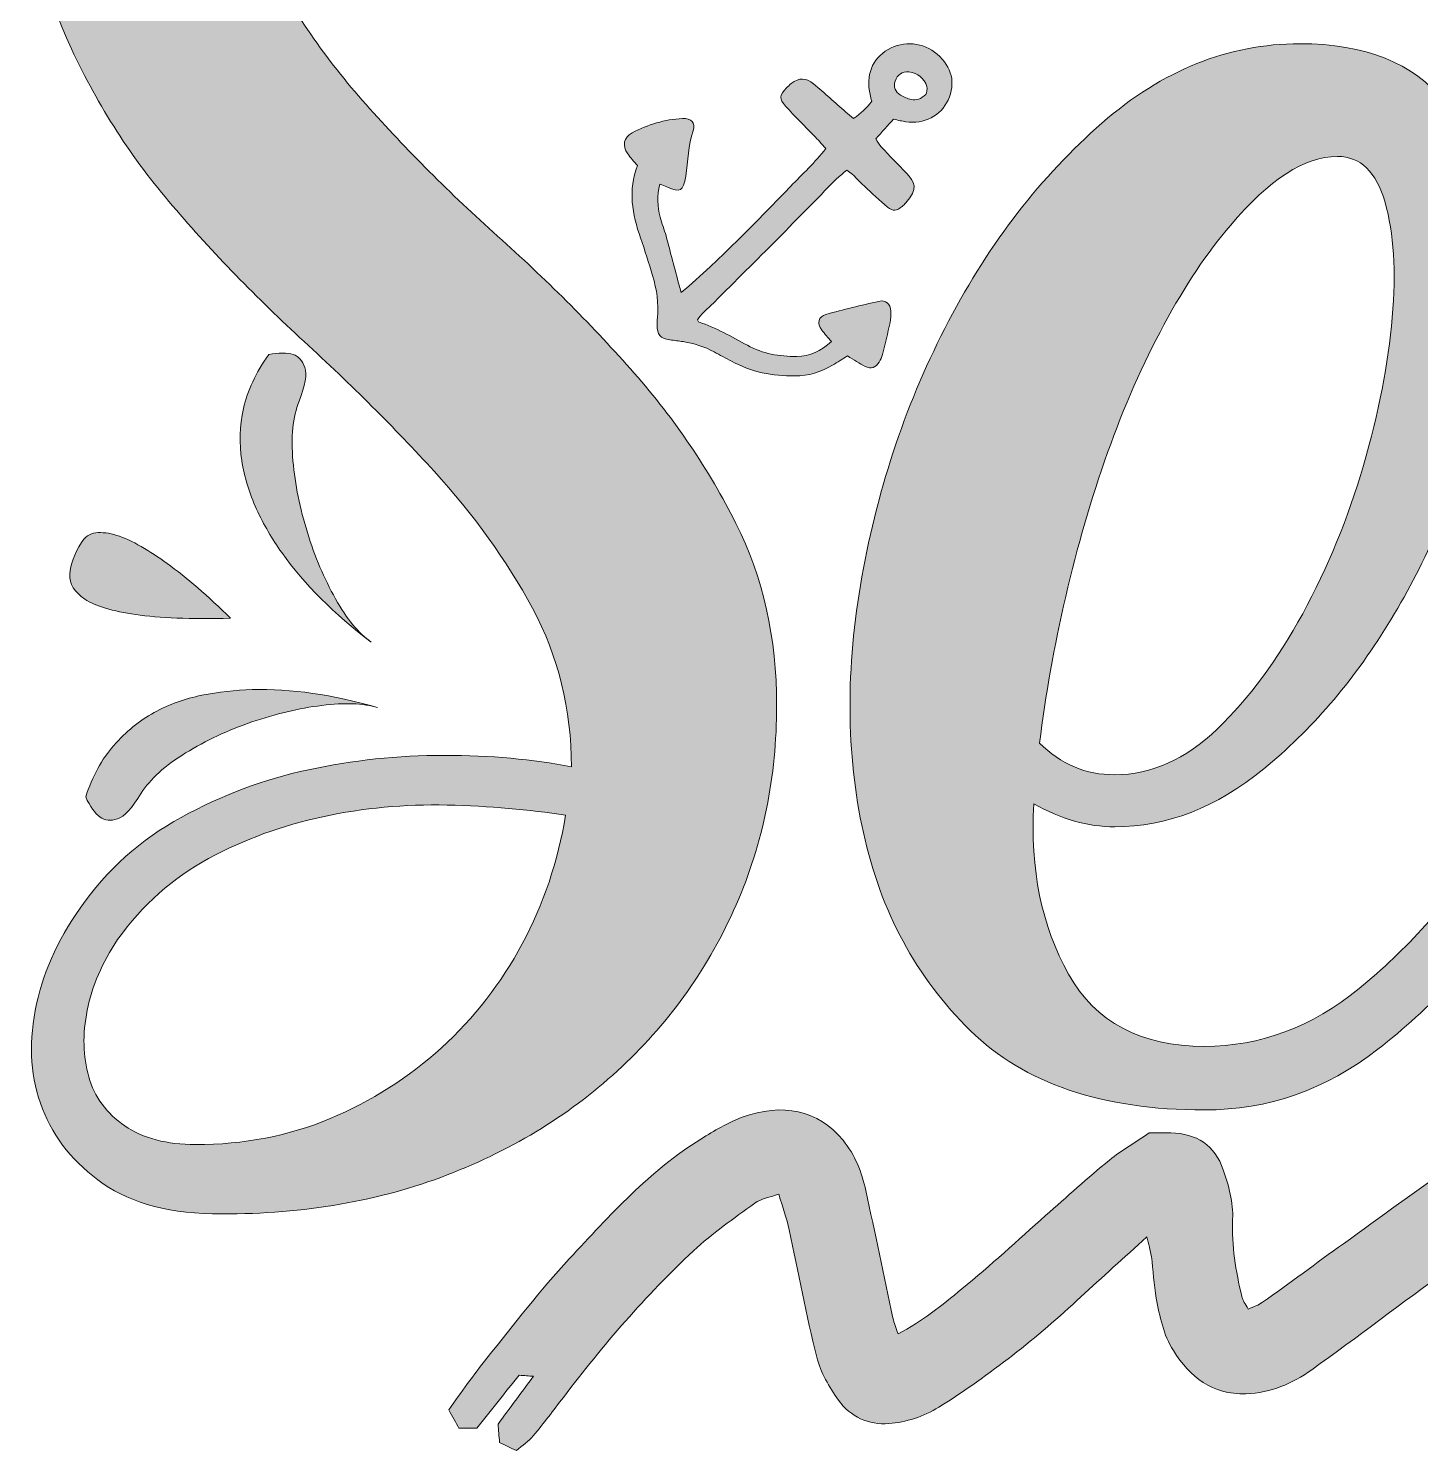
# Model space of a CAD drawing. Header units: inches. Extents: x 0.61 to 5.4, y -5.67 to -0.33.
# Drawn here: x 0.607 to 3.263, y -5.669 to -2.954 of the extents above; entities that cross this region are included whole.
import ezdxf

# ---------------------------------------------------------------- set-up
doc = ezdxf.new("R2010")
doc.units = ezdxf.units.IN
doc.header["$MEASUREMENT"] = 0
doc.layers.add('Layer 1', color=7, linetype='Continuous')

# ---------------------------------------------------------------- blocks, each defined once
blk = doc.blocks.new('block 4')
at = {"layer": 'Layer 1', "true_color": 0xffffff}
h = blk.add_hatch(color=7, dxfattribs=at)
h.dxf.hatch_style = 2
edge = h.paths.add_edge_path()
edge.add_spline(control_points=[(0.9753, -5.2178), (0.8797, -5.2178), (0.8043, -5.1985), (0.7492, -5.16), (0.694, -5.1213), (0.6554, -5.0737), (0.6333, -5.0168), (0.6113, -4.9599), (0.6066, -4.8975), (0.6195, -4.8296), (0.6324, -4.7617), (0.6609, -4.6965), (0.705, -4.6341), (0.7565, -4.5606), (0.8209, -4.5028), (0.8981, -4.4606), (0.9753, -4.4183), (1.0562, -4.3881), (1.1408, -4.3697), (1.2254, -4.3515), (1.3118, -4.3422), (1.4001, -4.3422), (1.4884, -4.3422), (1.5692, -4.3496), (1.6428, -4.3642), (1.6428, -4.2541), (1.618, -4.1531), (1.5684, -4.0613), (1.5187, -3.9696), (1.4561, -3.8824), (1.3808, -3.7998), (1.3054, -3.7172), (1.2226, -3.6346), (1.1326, -3.552), (1.0424, -3.4694), (0.9588, -3.3831), (0.8816, -3.2931), (0.8043, -3.2032), (0.7399, -3.1032), (0.6885, -2.9931), (0.6369, -2.8829), (0.6113, -2.7599), (0.6113, -2.624), (0.6113, -2.5433), (0.6278, -2.4662), (0.6609, -2.3928), (0.694, -2.3194), (0.7372, -2.2551), (0.7905, -2.2), (0.8438, -2.145), (0.9064, -2.1018), (0.9781, -2.0706), (1.0498, -2.0394), (1.1243, -2.0238), (1.2015, -2.0238), (1.3192, -2.0238), (1.4166, -2.056), (1.4939, -2.1203), (1.5711, -2.1847), (1.6097, -2.2757), (1.6097, -2.3934), (1.6097, -2.4854), (1.5827, -2.5644), (1.529, -2.6306), (1.4752, -2.6968), (1.4111, -2.7299), (1.337, -2.7299), (1.3036, -2.7299), (1.2749, -2.7169), (1.2507, -2.6908), (1.2266, -2.6648), (1.2145, -2.6351), (1.2145, -2.6016), (1.2145, -2.5645), (1.2294, -2.5338), (1.2591, -2.5097), (1.2887, -2.4855), (1.3148, -2.4733), (1.337, -2.4733), (1.363, -2.4733), (1.3787, -2.4753), (1.3843, -2.479), (1.3898, -2.4827), (1.3982, -2.4883), (1.4093, -2.4957), (1.4428, -2.4697), (1.4632, -2.4409), (1.4706, -2.4093), (1.478, -2.3777), (1.4742, -2.3479), (1.4594, -2.32), (1.4446, -2.2922), (1.4205, -2.2681), (1.3871, -2.2475), (1.3537, -2.2271), (1.3147, -2.2169), (1.2702, -2.2169), (1.1811, -2.2169), (1.1115, -2.25), (1.0614, -2.3162), (1.0114, -2.3823), (0.9864, -2.4449), (0.9864, -2.5037), (0.9864, -2.6251), (1.0122, -2.7346), (1.0639, -2.832), (1.1157, -2.9294), (1.1804, -3.0214), (1.2581, -3.1077), (1.3357, -3.1942), (1.4198, -3.2779), (1.5104, -3.3588), (1.6009, -3.4397), (1.6851, -3.5242), (1.7627, -3.6125), (1.8404, -3.7008), (1.9051, -3.7964), (1.9568, -3.8994), (2.0086, -4.0023), (2.0345, -4.1182), (2.0345, -4.2469), (2.0345, -4.383), (2.0087, -4.5099), (1.9573, -4.6275), (1.9057, -4.7453), (1.8331, -4.8482), (1.7394, -4.9364), (1.6456, -5.0247), (1.5343, -5.0937), (1.4056, -5.1433), (1.2768, -5.193), (1.1334, -5.2178), (0.9753, -5.2178)], knot_values=[0, 0, 0, 0, 1, 1, 1, 2, 2, 2, 3, 3, 3, 4, 4, 4, 5, 5, 5, 6, 6, 6, 7, 7, 7, 8, 8, 8, 9, 9, 9, 10, 10, 10, 11, 11, 11, 12, 12, 12, 13, 13, 13, 14, 14, 14, 15, 15, 15, 16, 16, 16, 17, 17, 17, 18, 18, 18, 19, 19, 19, 20, 20, 20, 21, 21, 21, 22, 22, 22, 23, 23, 23, 24, 24, 24, 25, 25, 25, 26, 26, 26, 27, 27, 27, 28, 28, 28, 29, 29, 29, 30, 30, 30, 31, 31, 31, 32, 32, 32, 33, 33, 33, 34, 34, 34, 35, 35, 35, 36, 36, 36, 37, 37, 37, 38, 38, 38, 39, 39, 39, 40, 40, 40, 41, 41, 41, 42, 42, 42, 43, 43, 43, 44, 44, 44, 44], degree=3, periodic=1)
edge = h.paths.add_edge_path()
edge.add_spline(control_points=[(0.9257, -5.0854), (1.0176, -5.0854), (1.1031, -5.0689), (1.1822, -5.0357), (1.2612, -5.0026), (1.332, -4.9575), (1.3946, -4.9006), (1.4571, -4.8435), (1.5085, -4.7774), (1.5491, -4.702), (1.5895, -4.6267), (1.617, -4.5448), (1.6318, -4.4565), (1.5619, -4.4455), (1.4865, -4.4391), (1.4056, -4.4372), (1.3247, -4.4354), (1.2456, -4.4427), (1.1684, -4.4593), (1.0912, -4.4758), (1.0185, -4.5026), (0.9505, -4.5392), (0.8824, -4.5761), (0.8245, -4.6275), (0.7767, -4.6937), (0.7473, -4.7378), (0.728, -4.7829), (0.7188, -4.8289), (0.7096, -4.8748), (0.7106, -4.9171), (0.7216, -4.9557), (0.7326, -4.9944), (0.7555, -5.0256), (0.7905, -5.0495), (0.8254, -5.0734), (0.8705, -5.0854), (0.9257, -5.0854)], knot_values=[0, 0, 0, 0, 1, 1, 1, 2, 2, 2, 3, 3, 3, 4, 4, 4, 5, 5, 5, 6, 6, 6, 7, 7, 7, 8, 8, 8, 9, 9, 9, 10, 10, 10, 11, 11, 11, 12, 12, 12, 12], degree=3, periodic=1)
h = blk.add_hatch(color=7, dxfattribs=at)
h.dxf.hatch_style = 2
edge = h.paths.add_edge_path()
edge.add_spline(control_points=[(2.5254, -4.4345), (2.518, -4.5595), (2.5401, -4.668), (2.5916, -4.7599), (2.6431, -4.8518), (2.7295, -4.8978), (2.8509, -4.8978), (2.9575, -4.8978), (3.0559, -4.861), (3.146, -4.7875), (3.2361, -4.714), (3.3151, -4.6257), (3.3832, -4.5227), (3.4512, -4.4198), (3.5092, -4.3131), (3.557, -4.2027), (3.6047, -4.0924), (3.6378, -3.9987), (3.6563, -3.9214), (3.6673, -3.8737), (3.6894, -3.8525), (3.7225, -3.858), (3.7556, -3.8635), (3.7647, -3.8902), (3.7501, -3.938), (3.7501, -3.938), (3.7501, -3.9435), (3.7501, -3.9435), (3.728, -4.0392), (3.6912, -4.1485), (3.6397, -4.2717), (3.5882, -4.395), (3.5239, -4.5117), (3.4467, -4.622), (3.3694, -4.7323), (3.2812, -4.8261), (3.1819, -4.9033), (3.0826, -4.9806), (2.9723, -5.0192), (2.8509, -5.0192), (2.6559, -5.0192), (2.507, -4.9686), (2.4041, -4.8675), (2.3011, -4.7664), (2.233, -4.6404), (2.2, -4.4896), (2.1669, -4.3389), (2.166, -4.1761), (2.1972, -4.0014), (2.2284, -3.8268), (2.2836, -3.664), (2.3627, -3.5132), (2.4417, -3.3625), (2.5392, -3.2365), (2.6551, -3.1353), (2.7709, -3.0342), (2.8968, -2.9836), (3.0329, -2.9836), (3.1579, -2.9836), (3.2499, -3.0204), (3.3088, -3.094), (3.3675, -3.1676), (3.4006, -3.2595), (3.4081, -3.3698), (3.4154, -3.4801), (3.3998, -3.6006), (3.3612, -3.7311), (3.3225, -3.8617), (3.2692, -3.9821), (3.2012, -4.0924), (3.1331, -4.2027), (3.054, -4.2947), (2.964, -4.3682), (2.8738, -4.4418), (2.7792, -4.4786), (2.6799, -4.4786), (2.6283, -4.4786), (2.5769, -4.4639), (2.5254, -4.4345)], knot_values=[0, 0, 0, 0, 1, 1, 1, 2, 2, 2, 3, 3, 3, 4, 4, 4, 5, 5, 5, 6, 6, 6, 7, 7, 7, 8, 8, 8, 9, 9, 9, 10, 10, 10, 11, 11, 11, 12, 12, 12, 13, 13, 13, 14, 14, 14, 15, 15, 15, 16, 16, 16, 17, 17, 17, 18, 18, 18, 19, 19, 19, 20, 20, 20, 21, 21, 21, 22, 22, 22, 23, 23, 23, 24, 24, 24, 25, 25, 25, 26, 26, 26, 26], degree=3, periodic=1)
edge = h.paths.add_edge_path()
edge.add_spline(control_points=[(2.9005, -3.3306), (2.8564, -3.3819), (2.8141, -3.445), (2.7737, -3.52), (2.7331, -3.595), (2.6973, -3.6765), (2.6661, -3.7643), (2.6348, -3.8522), (2.6082, -3.9437), (2.5861, -4.0389), (2.564, -4.1341), (2.5475, -4.2274), (2.5364, -4.3189), (2.5769, -4.3592), (2.6247, -4.3793), (2.6799, -4.3793), (2.7497, -4.3793), (2.815, -4.3501), (2.8757, -4.2915), (2.9364, -4.2329), (2.9906, -4.1598), (3.0384, -4.0718), (3.0862, -3.984), (3.1248, -3.8897), (3.1543, -3.789), (3.1837, -3.6883), (3.202, -3.5941), (3.2095, -3.5062), (3.2168, -3.4184), (3.2122, -3.3452), (3.1957, -3.2866), (3.1791, -3.2281), (3.1488, -3.1988), (3.1047, -3.1988), (3.0421, -3.1988), (2.9741, -3.2427), (2.9005, -3.3306)], knot_values=[0, 0, 0, 0, 1, 1, 1, 2, 2, 2, 3, 3, 3, 4, 4, 4, 5, 5, 5, 6, 6, 6, 7, 7, 7, 8, 8, 8, 9, 9, 9, 10, 10, 10, 11, 11, 11, 12, 12, 12, 12], degree=3, periodic=1)
at = {"layer": 'Layer 1', "lineweight": 0}
for points, knots in [([(0.9753, -5.2178), (0.8797, -5.2178), (0.8043, -5.1985), (0.7492, -5.16), (0.694, -5.1213), (0.6554, -5.0737), (0.6333, -5.0168), (0.6113, -4.9599), (0.6066, -4.8975), (0.6195, -4.8296), (0.6324, -4.7617), (0.6609, -4.6965), (0.705, -4.6341), (0.7565, -4.5606), (0.8209, -4.5028), (0.8981, -4.4606), (0.9753, -4.4183), (1.0562, -4.3881), (1.1408, -4.3697), (1.2254, -4.3515), (1.3118, -4.3422), (1.4001, -4.3422), (1.4884, -4.3422), (1.5692, -4.3496), (1.6428, -4.3642), (1.6428, -4.2541), (1.618, -4.1531), (1.5684, -4.0613), (1.5187, -3.9696), (1.4561, -3.8824), (1.3808, -3.7998), (1.3054, -3.7172), (1.2226, -3.6346), (1.1326, -3.552), (1.0424, -3.4694), (0.9588, -3.3831), (0.8816, -3.2931), (0.8043, -3.2032), (0.7399, -3.1032), (0.6885, -2.9931), (0.6369, -2.8829), (0.6113, -2.7599), (0.6113, -2.624), (0.6113, -2.5433), (0.6278, -2.4662), (0.6609, -2.3928), (0.694, -2.3194), (0.7372, -2.2551), (0.7905, -2.2), (0.8438, -2.145), (0.9064, -2.1018), (0.9781, -2.0706), (1.0498, -2.0394), (1.1243, -2.0238), (1.2015, -2.0238), (1.3192, -2.0238), (1.4166, -2.056), (1.4939, -2.1203), (1.5711, -2.1847), (1.6097, -2.2757), (1.6097, -2.3934), (1.6097, -2.4854), (1.5827, -2.5644), (1.529, -2.6306), (1.4752, -2.6968), (1.4111, -2.7299), (1.337, -2.7299), (1.3036, -2.7299), (1.2749, -2.7169), (1.2507, -2.6908), (1.2266, -2.6648), (1.2145, -2.6351), (1.2145, -2.6016), (1.2145, -2.5645), (1.2294, -2.5338), (1.2591, -2.5097), (1.2887, -2.4855), (1.3148, -2.4733), (1.337, -2.4733), (1.363, -2.4733), (1.3787, -2.4753), (1.3843, -2.479), (1.3898, -2.4827), (1.3982, -2.4883), (1.4093, -2.4957), (1.4428, -2.4697), (1.4632, -2.4409), (1.4706, -2.4093), (1.478, -2.3777), (1.4742, -2.3479), (1.4594, -2.32), (1.4446, -2.2922), (1.4205, -2.2681), (1.3871, -2.2475), (1.3537, -2.2271), (1.3147, -2.2169), (1.2702, -2.2169), (1.1811, -2.2169), (1.1115, -2.25), (1.0614, -2.3162), (1.0114, -2.3823), (0.9864, -2.4449), (0.9864, -2.5037), (0.9864, -2.6251), (1.0122, -2.7346), (1.0639, -2.832), (1.1157, -2.9294), (1.1804, -3.0214), (1.2581, -3.1077), (1.3357, -3.1942), (1.4198, -3.2779), (1.5104, -3.3588), (1.6009, -3.4397), (1.6851, -3.5242), (1.7627, -3.6125), (1.8404, -3.7008), (1.9051, -3.7964), (1.9568, -3.8994), (2.0086, -4.0023), (2.0345, -4.1182), (2.0345, -4.2469), (2.0345, -4.383), (2.0087, -4.5099), (1.9573, -4.6275), (1.9057, -4.7453), (1.8331, -4.8482), (1.7394, -4.9364), (1.6456, -5.0247), (1.5343, -5.0937), (1.4056, -5.1433), (1.2768, -5.193), (1.1334, -5.2178), (0.9753, -5.2178)], [0, 0, 0, 0, 1, 1, 1, 2, 2, 2, 3, 3, 3, 4, 4, 4, 5, 5, 5, 6, 6, 6, 7, 7, 7, 8, 8, 8, 9, 9, 9, 10, 10, 10, 11, 11, 11, 12, 12, 12, 13, 13, 13, 14, 14, 14, 15, 15, 15, 16, 16, 16, 17, 17, 17, 18, 18, 18, 19, 19, 19, 20, 20, 20, 21, 21, 21, 22, 22, 22, 23, 23, 23, 24, 24, 24, 25, 25, 25, 26, 26, 26, 27, 27, 27, 28, 28, 28, 29, 29, 29, 30, 30, 30, 31, 31, 31, 32, 32, 32, 33, 33, 33, 34, 34, 34, 35, 35, 35, 36, 36, 36, 37, 37, 37, 38, 38, 38, 39, 39, 39, 40, 40, 40, 41, 41, 41, 42, 42, 42, 43, 43, 43, 44, 44, 44, 44]), ([(2.5254, -4.4345), (2.518, -4.5595), (2.5401, -4.668), (2.5916, -4.7599), (2.6431, -4.8518), (2.7295, -4.8978), (2.8509, -4.8978), (2.9575, -4.8978), (3.0559, -4.861), (3.146, -4.7875), (3.2361, -4.714), (3.3151, -4.6257), (3.3832, -4.5227), (3.4512, -4.4198), (3.5092, -4.3131), (3.557, -4.2027), (3.6047, -4.0924), (3.6378, -3.9987), (3.6563, -3.9214), (3.6673, -3.8737), (3.6894, -3.8525), (3.7225, -3.858), (3.7556, -3.8635), (3.7647, -3.8902), (3.7501, -3.938), (3.7501, -3.938), (3.7501, -3.9435), (3.7501, -3.9435), (3.728, -4.0392), (3.6912, -4.1485), (3.6397, -4.2717), (3.5882, -4.395), (3.5239, -4.5117), (3.4467, -4.622), (3.3694, -4.7323), (3.2812, -4.8261), (3.1819, -4.9033), (3.0826, -4.9806), (2.9723, -5.0192), (2.8509, -5.0192), (2.6559, -5.0192), (2.507, -4.9686), (2.4041, -4.8675), (2.3011, -4.7664), (2.233, -4.6404), (2.2, -4.4896), (2.1669, -4.3389), (2.166, -4.1761), (2.1972, -4.0014), (2.2284, -3.8268), (2.2836, -3.664), (2.3627, -3.5132), (2.4417, -3.3625), (2.5392, -3.2365), (2.6551, -3.1353), (2.7709, -3.0342), (2.8968, -2.9836), (3.0329, -2.9836), (3.1579, -2.9836), (3.2499, -3.0204), (3.3088, -3.094), (3.3675, -3.1676), (3.4006, -3.2595), (3.4081, -3.3698), (3.4154, -3.4801), (3.3998, -3.6006), (3.3612, -3.7311), (3.3225, -3.8617), (3.2692, -3.9821), (3.2012, -4.0924), (3.1331, -4.2027), (3.054, -4.2947), (2.964, -4.3682), (2.8738, -4.4418), (2.7792, -4.4786), (2.6799, -4.4786), (2.6283, -4.4786), (2.5769, -4.4639), (2.5254, -4.4345)], [0, 0, 0, 0, 1, 1, 1, 2, 2, 2, 3, 3, 3, 4, 4, 4, 5, 5, 5, 6, 6, 6, 7, 7, 7, 8, 8, 8, 9, 9, 9, 10, 10, 10, 11, 11, 11, 12, 12, 12, 13, 13, 13, 14, 14, 14, 15, 15, 15, 16, 16, 16, 17, 17, 17, 18, 18, 18, 19, 19, 19, 20, 20, 20, 21, 21, 21, 22, 22, 22, 23, 23, 23, 24, 24, 24, 25, 25, 25, 26, 26, 26, 26]), ([(2.9005, -3.3306), (2.8564, -3.3819), (2.8141, -3.445), (2.7737, -3.52), (2.7331, -3.595), (2.6973, -3.6765), (2.6661, -3.7643), (2.6348, -3.8522), (2.6082, -3.9437), (2.5861, -4.0389), (2.564, -4.1341), (2.5475, -4.2274), (2.5364, -4.3189), (2.5769, -4.3592), (2.6247, -4.3793), (2.6799, -4.3793), (2.7497, -4.3793), (2.815, -4.3501), (2.8757, -4.2915), (2.9364, -4.2329), (2.9906, -4.1598), (3.0384, -4.0718), (3.0862, -3.984), (3.1248, -3.8897), (3.1543, -3.789), (3.1837, -3.6883), (3.202, -3.5941), (3.2095, -3.5062), (3.2168, -3.4184), (3.2122, -3.3452), (3.1957, -3.2866), (3.1791, -3.2281), (3.1488, -3.1988), (3.1047, -3.1988), (3.0421, -3.1988), (2.9741, -3.2427), (2.9005, -3.3306)], [0, 0, 0, 0, 1, 1, 1, 2, 2, 2, 3, 3, 3, 4, 4, 4, 5, 5, 5, 6, 6, 6, 7, 7, 7, 8, 8, 8, 9, 9, 9, 10, 10, 10, 11, 11, 11, 12, 12, 12, 12]), ([(0.9257, -5.0854), (1.0176, -5.0854), (1.1031, -5.0689), (1.1822, -5.0357), (1.2612, -5.0026), (1.332, -4.9575), (1.3946, -4.9006), (1.4571, -4.8435), (1.5085, -4.7774), (1.5491, -4.702), (1.5895, -4.6267), (1.617, -4.5448), (1.6318, -4.4565), (1.5619, -4.4455), (1.4865, -4.4391), (1.4056, -4.4372), (1.3247, -4.4354), (1.2456, -4.4427), (1.1684, -4.4593), (1.0912, -4.4758), (1.0185, -4.5026), (0.9505, -4.5392), (0.8824, -4.5761), (0.8245, -4.6275), (0.7767, -4.6937), (0.7473, -4.7378), (0.728, -4.7829), (0.7188, -4.8289), (0.7096, -4.8748), (0.7106, -4.9171), (0.7216, -4.9557), (0.7326, -4.9944), (0.7555, -5.0256), (0.7905, -5.0495), (0.8254, -5.0734), (0.8705, -5.0854), (0.9257, -5.0854)], [0, 0, 0, 0, 1, 1, 1, 2, 2, 2, 3, 3, 3, 4, 4, 4, 5, 5, 5, 6, 6, 6, 7, 7, 7, 8, 8, 8, 9, 9, 9, 10, 10, 10, 11, 11, 11, 12, 12, 12, 12])]:
    blk.add_open_spline(points, degree=3, knots=knots, dxfattribs=at)
blk = doc.blocks.new('block 2')
at = {"layer": 'Layer 1', "true_color": 0xffffff}
h = blk.add_hatch(color=7, dxfattribs=at)
h.dxf.hatch_style = 2
edge = h.paths.add_edge_path()
edge.add_spline(control_points=[(1.8525, -3.4588), (1.9282, -3.394), (1.9944, -3.3244), (2.0614, -3.2557), (2.0839, -3.2326), (2.1073, -3.2102), (2.1285, -3.1835), (2.1201, -3.1745), (2.1132, -3.1669), (2.1061, -3.1595), (2.0879, -3.1406), (2.0692, -3.1222), (2.0516, -3.1028), (2.0387, -3.0887), (2.0396, -3.082), (2.0531, -3.0681), (2.056, -3.0651), (2.0591, -3.0622), (2.0624, -3.0597), (2.0778, -3.0481), (2.09, -3.0478), (2.105, -3.0603), (2.1259, -3.0778), (2.146, -3.0962), (2.1665, -3.1141), (2.1711, -3.1181), (2.1759, -3.1218), (2.1814, -3.1263), (2.1957, -3.1169), (2.2063, -3.1059), (2.2159, -3.0935), (2.2149, -3.0888), (2.214, -3.0848), (2.213, -3.0807), (2.204, -3.0445), (2.2167, -3.0126), (2.2472, -2.9945), (2.2766, -2.9772), (2.3146, -2.9808), (2.3409, -3.0036), (2.3692, -3.0281), (2.3765, -3.0587), (2.3617, -3.0911), (2.348, -3.1211), (2.3156, -3.1379), (2.2812, -3.1326), (2.274, -3.1315), (2.2669, -3.1297), (2.2575, -3.1277), (2.2468, -3.1395), (2.2356, -3.1518), (2.2236, -3.1651), (2.2274, -3.1708), (2.2301, -3.1764), (2.2341, -3.1807), (2.2499, -3.1975), (2.266, -3.214), (2.2821, -3.2305), (2.2981, -3.2469), (2.3054, -3.2608), (2.2809, -3.2875), (2.2788, -3.2898), (2.2765, -3.292), (2.2742, -3.2941), (2.2637, -3.3031), (2.2567, -3.3042), (2.2463, -3.2956), (2.2309, -3.2829), (2.2166, -3.2691), (2.2019, -3.2557), (2.1912, -3.2459), (2.1825, -3.2339), (2.1683, -3.2251), (2.1618, -3.2306), (2.1552, -3.2353), (2.1495, -3.241), (2.109, -3.282), (2.0689, -3.3234), (2.0283, -3.3643), (1.9884, -3.4045), (1.9481, -3.4442), (1.9081, -3.4842), (1.8995, -3.4929), (1.8894, -3.5004), (1.8834, -3.5108), (1.8845, -3.5129), (1.8849, -3.5144), (1.8856, -3.5146), (1.9184, -3.5259), (1.9485, -3.5428), (1.9787, -3.5594), (2.008, -3.5755), (2.0397, -3.5809), (2.0727, -3.5806), (2.098, -3.5804), (2.1189, -3.5703), (2.1389, -3.5522), (2.1324, -3.5444), (2.1263, -3.5376), (2.1208, -3.5304), (2.1111, -3.5176), (2.1138, -3.5046), (2.1286, -3.5005), (2.1618, -3.4911), (2.1954, -3.4829), (2.2292, -3.4754), (2.243, -3.4723), (2.2514, -3.4799), (2.2523, -3.494), (2.2527, -3.5013), (2.2524, -3.5088), (2.2509, -3.5159), (2.2466, -3.5364), (2.2417, -3.5568), (2.2366, -3.5771), (2.2353, -3.5821), (2.2329, -3.5869), (2.2303, -3.5914), (2.2239, -3.602), (2.2146, -3.6051), (2.2034, -3.5995), (2.1923, -3.5939), (2.1819, -3.5869), (2.1697, -3.5797), (2.1604, -3.5854), (2.1507, -3.5914), (2.141, -3.5973), (2.119, -3.6107), (2.0953, -3.6176), (2.0694, -3.6179), (2.0267, -3.6185), (1.9861, -3.6105), (1.9484, -3.5897), (1.9374, -3.5836), (1.9262, -3.578), (1.9152, -3.572), (1.8965, -3.5618), (1.8766, -3.5557), (1.8558, -3.5523), (1.8475, -3.5509), (1.8391, -3.5503), (1.8309, -3.5489), (1.8111, -3.5457), (1.8066, -3.5402), (1.8063, -3.5195), (1.8063, -3.5153), (1.8064, -3.5111), (1.8069, -3.5069), (1.8096, -3.4794), (1.8058, -3.4526), (1.7977, -3.4263), (1.7903, -3.4022), (1.7831, -3.3781), (1.7748, -3.3544), (1.7587, -3.3089), (1.7507, -3.2632), (1.7689, -3.2163), (1.7621, -3.2081), (1.7556, -3.2013), (1.7503, -3.1937), (1.7395, -3.1783), (1.7424, -3.1624), (1.7588, -3.1537), (1.7887, -3.1379), (1.8207, -3.1281), (1.8548, -3.1264), (1.8714, -3.1256), (1.88, -3.1346), (1.875, -3.1496), (1.8655, -3.1779), (1.8659, -3.2074), (1.861, -3.2362), (1.8558, -3.2663), (1.8517, -3.2685), (1.8246, -3.2566), (1.8208, -3.255), (1.8169, -3.2539), (1.8113, -3.2519), (1.8054, -3.2737), (1.8072, -3.2942), (1.8123, -3.3146), (1.8154, -3.3268), (1.8201, -3.3385), (1.8234, -3.3506), (1.8319, -3.3819), (1.8401, -3.4133), (1.8484, -3.4447), (1.8494, -3.4484), (1.8505, -3.4521), (1.8525, -3.4588)], knot_values=[0, 0, 0, 0, 1, 1, 1, 2, 2, 2, 3, 3, 3, 4, 4, 4, 5, 5, 5, 6, 6, 6, 7, 7, 7, 8, 8, 8, 9, 9, 9, 10, 10, 10, 11, 11, 11, 12, 12, 12, 13, 13, 13, 14, 14, 14, 15, 15, 15, 16, 16, 16, 17, 17, 17, 18, 18, 18, 19, 19, 19, 20, 20, 20, 21, 21, 21, 22, 22, 22, 23, 23, 23, 24, 24, 24, 25, 25, 25, 26, 26, 26, 27, 27, 27, 28, 28, 28, 29, 29, 29, 30, 30, 30, 31, 31, 31, 32, 32, 32, 33, 33, 33, 34, 34, 34, 35, 35, 35, 36, 36, 36, 37, 37, 37, 38, 38, 38, 39, 39, 39, 40, 40, 40, 41, 41, 41, 42, 42, 42, 43, 43, 43, 44, 44, 44, 45, 45, 45, 46, 46, 46, 47, 47, 47, 48, 48, 48, 49, 49, 49, 50, 50, 50, 51, 51, 51, 52, 52, 52, 53, 53, 53, 54, 54, 54, 55, 55, 55, 56, 56, 56, 57, 57, 57, 58, 58, 58, 59, 59, 59, 60, 60, 60, 61, 61, 61, 62, 62, 62, 63, 63, 63, 63], degree=3, periodic=1)
edge = h.paths.add_edge_path()
edge.add_spline(control_points=[(2.3195, -3.0803), (2.32, -3.0767), (2.3232, -3.0701), (2.3214, -3.0652), (2.3156, -3.0495), (2.3041, -3.0392), (2.2868, -3.0371), (2.2745, -3.0357), (2.2647, -3.0427), (2.2607, -3.0551), (2.2572, -3.066), (2.2606, -3.0758), (2.2711, -3.0818), (2.2774, -3.0853), (2.2843, -3.0884), (2.2914, -3.09), (2.301, -3.0922), (2.31, -3.0892), (2.3195, -3.0803)], knot_values=[0, 0, 0, 0, 1, 1, 1, 2, 2, 2, 3, 3, 3, 4, 4, 4, 5, 5, 5, 6, 6, 6, 6], degree=3, periodic=1)
h = blk.add_hatch(color=7, dxfattribs=at)
h.dxf.hatch_style = 2
edge = h.paths.add_edge_path()
edge.add_spline(control_points=[(0.8115, -4.0735), (0.7669, -4.0671), (0.7346, -4.0573), (0.7144, -4.044), (0.6943, -4.0306), (0.6846, -4.0148), (0.6856, -3.9965), (0.6865, -3.9781), (0.6938, -3.9579), (0.7076, -3.9359), (0.714, -3.9249), (0.7232, -3.9187), (0.7351, -3.9174), (0.747, -3.916), (0.7603, -3.9176), (0.775, -3.9222), (0.7896, -3.9268), (0.8053, -3.9339), (0.8218, -3.9435), (0.8383, -3.9531), (0.8548, -3.9639), (0.8713, -3.9758), (0.9089, -4.0033), (0.9492, -4.0382), (0.9924, -4.0804), (0.9162, -4.0822), (0.8559, -4.0799), (0.8115, -4.0735)], knot_values=[0, 0, 0, 0, 1, 1, 1, 2, 2, 2, 3, 3, 3, 4, 4, 4, 5, 5, 5, 6, 6, 6, 7, 7, 7, 8, 8, 8, 9, 9, 9, 9], degree=3, periodic=1)
edge = h.paths.add_edge_path()
edge.add_spline(control_points=[(1.1664, -4.2469), (1.1228, -4.2524), (1.0784, -4.2629), (1.0329, -4.2785), (0.9876, -4.2941), (0.9453, -4.3138), (0.9064, -4.3377), (0.8674, -4.3615), (0.8392, -4.3872), (0.8218, -4.4147), (0.8043, -4.4431), (0.7892, -4.4594), (0.7764, -4.4636), (0.7635, -4.4677), (0.7525, -4.4665), (0.7434, -4.4601), (0.7333, -4.4528), (0.7241, -4.4399), (0.7158, -4.4216), (0.7287, -4.3822), (0.7466, -4.3494), (0.7695, -4.3232), (0.7924, -4.2971), (0.8181, -4.2762), (0.8465, -4.2606), (0.8749, -4.245), (0.9052, -4.234), (0.9373, -4.2276), (0.9694, -4.2212), (1.0015, -4.2175), (1.0336, -4.2166), (1.1079, -4.2148), (1.1877, -4.2262), (1.273, -4.251), (1.2455, -4.2427), (1.21, -4.2414), (1.1664, -4.2469)], knot_values=[0, 0, 0, 0, 1, 1, 1, 2, 2, 2, 3, 3, 3, 4, 4, 4, 5, 5, 5, 6, 6, 6, 7, 7, 7, 8, 8, 8, 9, 9, 9, 10, 10, 10, 11, 11, 11, 12, 12, 12, 12], degree=3, periodic=1)
edge = h.paths.add_edge_path()
edge.add_spline(control_points=[(1.1925, -4.0433), (1.171, -4.0047), (1.1531, -3.9625), (1.1389, -3.9167), (1.1247, -3.8708), (1.1155, -3.8252), (1.1114, -3.7798), (1.1072, -3.7344), (1.1111, -3.6965), (1.1231, -3.6663), (1.135, -3.636), (1.1387, -3.6145), (1.1341, -3.6016), (1.1295, -3.5888), (1.1221, -3.5805), (1.1121, -3.5769), (1.1001, -3.5732), (1.0845, -3.5732), (1.0653, -3.5769), (1.0405, -3.6117), (1.0245, -3.6461), (1.0171, -3.68), (1.0098, -3.714), (1.0086, -3.747), (1.0137, -3.7791), (1.0187, -3.8112), (1.0281, -3.8422), (1.0419, -3.8719), (1.0557, -3.9018), (1.0717, -3.9295), (1.09, -3.9552), (1.1332, -4.0157), (1.19, -4.0726), (1.2606, -4.1258), (1.2368, -4.1093), (1.2141, -4.0818), (1.1925, -4.0433)], knot_values=[0, 0, 0, 0, 1, 1, 1, 2, 2, 2, 3, 3, 3, 4, 4, 4, 5, 5, 5, 6, 6, 6, 7, 7, 7, 8, 8, 8, 9, 9, 9, 10, 10, 10, 11, 11, 11, 12, 12, 12, 12], degree=3, periodic=1)
h = blk.add_hatch(color=7, dxfattribs=at)
h.dxf.hatch_style = 2
edge = h.paths.add_edge_path()
edge.add_spline(control_points=[(3.4573, -5.237), (3.4039, -5.2589), (3.3597, -5.2919), (3.3153, -5.3242), (3.2284, -5.3874), (3.143, -5.4527), (3.0556, -5.5153), (3.0187, -5.5417), (2.9778, -5.5594), (2.9301, -5.561), (2.8649, -5.5632), (2.8238, -5.5292), (2.7917, -5.4787), (2.7725, -5.4483), (2.7654, -5.4133), (2.7591, -5.3787), (2.7543, -5.3524), (2.7532, -5.3255), (2.7496, -5.299), (2.7479, -5.2869), (2.7441, -5.2752), (2.7409, -5.2617), (2.6971, -5.3015), (2.6558, -5.3383), (2.6153, -5.376), (2.5311, -5.4543), (2.4416, -5.5255), (2.3441, -5.5866), (2.3146, -5.6051), (2.2817, -5.6153), (2.2485, -5.618), (2.2105, -5.621), (2.175, -5.605), (2.1525, -5.5736), (2.1347, -5.5488), (2.1185, -5.5203), (2.1111, -5.4911), (2.0909, -5.4107), (2.0761, -5.329), (2.0584, -5.248), (2.0536, -5.2264), (2.0461, -5.2053), (2.0387, -5.1799), (2.0207, -5.1864), (2.0045, -5.1887), (1.9927, -5.1972), (1.9527, -5.2263), (1.9118, -5.2548), (1.8757, -5.2883), (1.7841, -5.3735), (1.7033, -5.4686), (1.6274, -5.5679), (1.6086, -5.5926), (1.5899, -5.6176), (1.5699, -5.6414), (1.5611, -5.6519), (1.5492, -5.6597), (1.5377, -5.6695), (1.526, -5.6639), (1.5163, -5.6592), (1.5057, -5.6541), (1.5047, -5.6416), (1.5038, -5.6306), (1.5028, -5.6189), (1.525, -5.589), (1.5469, -5.5595), (1.5705, -5.5277), (1.5612, -5.527), (1.5535, -5.5264), (1.543, -5.5256), (1.5164, -5.5588), (1.4893, -5.5929), (1.4624, -5.6266), (1.4499, -5.6266), (1.4404, -5.6266), (1.4281, -5.6266), (1.4223, -5.6161), (1.4164, -5.6054), (1.4086, -5.5915), (1.433, -5.5584), (1.4561, -5.5247), (1.4816, -5.493), (1.533, -5.429), (1.5829, -5.3634), (1.6388, -5.3034), (1.716, -5.2205), (1.7919, -5.1351), (1.89, -5.0747), (1.9152, -5.0592), (1.9411, -5.0433), (1.9687, -5.0332), (2.0454, -5.0052), (2.1135, -5.0188), (2.1613, -5.0771), (2.184, -5.1047), (2.1971, -5.1382), (2.2047, -5.173), (2.2223, -5.2541), (2.239, -5.3353), (2.2564, -5.4164), (2.2584, -5.4259), (2.2624, -5.435), (2.2661, -5.4464), (2.3122, -5.4236), (2.35, -5.3916), (2.3878, -5.361), (2.4429, -5.3165), (2.4944, -5.2677), (2.5477, -5.2208), (2.5881, -5.1853), (2.6279, -5.149), (2.6696, -5.1151), (2.6936, -5.0956), (2.7207, -5.08), (2.7457, -5.0632), (2.7612, -5.0632), (2.7739, -5.0631), (2.7866, -5.0632), (2.8355, -5.0635), (2.8709, -5.087), (2.8869, -5.1334), (2.8974, -5.1639), (2.9062, -5.1953), (2.9047, -5.2285), (2.9025, -5.2783), (2.9109, -5.327), (2.9222, -5.3752), (2.924, -5.3829), (2.9292, -5.3897), (2.9342, -5.3996), (2.9448, -5.3946), (2.9542, -5.3918), (2.9617, -5.3865), (3.0135, -5.3494), (3.0647, -5.3117), (3.1163, -5.2745), (3.1863, -5.2241), (3.2557, -5.1728), (3.327, -5.1243), (3.3655, -5.0981), (3.409, -5.0823), (3.4545, -5.0689), (3.5117, -5.0521), (3.5835, -5.0928), (3.6026, -5.1466), (3.6128, -5.1755), (3.617, -5.2067), (3.6218, -5.2372), (3.6286, -5.2803), (3.6332, -5.3237), (3.6394, -5.3669), (3.6403, -5.3734), (3.6443, -5.3794), (3.6482, -5.3887), (3.7489, -5.3525), (3.8474, -5.315), (3.9473, -5.2819), (4.0461, -5.2491), (4.1464, -5.2206), (4.2461, -5.1906), (4.3472, -5.1601), (4.4484, -5.1301), (4.5532, -5.0988), (4.5643, -5.1049), (4.5777, -5.1122), (4.5927, -5.1203), (4.631, -5.1101), (4.6715, -5.0992), (4.7103, -5.0889), (4.7336, -5.0984), (4.7459, -5.1115), (4.7383, -5.1386), (4.7078, -5.1753), (4.6553, -5.1637), (4.6171, -5.1864), (4.6239, -5.1957), (4.6307, -5.2051), (4.6368, -5.2134), (4.6331, -5.2362), (4.6199, -5.247), (4.6006, -5.2526), (4.5533, -5.2662), (4.5061, -5.2803), (4.4588, -5.2942), (4.3602, -5.3231), (4.2613, -5.3509), (4.1631, -5.3811), (4.0756, -5.4079), (3.9884, -5.4362), (3.9018, -5.466), (3.8432, -5.4862), (3.7858, -5.51), (3.7279, -5.5324), (3.6896, -5.5471), (3.6492, -5.5478), (3.6103, -5.5418), (3.5522, -5.5328), (3.5152, -5.4933), (3.4947, -5.4404), (3.4842, -5.4133), (3.4804, -5.3832), (3.4758, -5.3541), (3.4713, -5.3249), (3.4701, -5.2951), (3.4664, -5.2658), (3.4652, -5.2563), (3.4607, -5.2473), (3.4573, -5.237)], knot_values=[0, 0, 0, 0, 1, 1, 1, 2, 2, 2, 3, 3, 3, 4, 4, 4, 5, 5, 5, 6, 6, 6, 7, 7, 7, 8, 8, 8, 9, 9, 9, 10, 10, 10, 11, 11, 11, 12, 12, 12, 13, 13, 13, 14, 14, 14, 15, 15, 15, 16, 16, 16, 17, 17, 17, 18, 18, 18, 19, 19, 19, 20, 20, 20, 21, 21, 21, 22, 22, 22, 23, 23, 23, 24, 24, 24, 25, 25, 25, 26, 26, 26, 27, 27, 27, 28, 28, 28, 29, 29, 29, 30, 30, 30, 31, 31, 31, 32, 32, 32, 33, 33, 33, 34, 34, 34, 35, 35, 35, 36, 36, 36, 37, 37, 37, 38, 38, 38, 39, 39, 39, 40, 40, 40, 41, 41, 41, 42, 42, 42, 43, 43, 43, 44, 44, 44, 45, 45, 45, 46, 46, 46, 47, 47, 47, 48, 48, 48, 49, 49, 49, 50, 50, 50, 51, 51, 51, 52, 52, 52, 53, 53, 53, 54, 54, 54, 55, 55, 55, 56, 56, 56, 57, 57, 57, 58, 58, 58, 59, 59, 59, 60, 60, 60, 61, 61, 61, 62, 62, 62, 63, 63, 63, 64, 64, 64, 65, 65, 65, 66, 66, 66, 67, 67, 67, 68, 68, 68, 69, 69, 69, 69], degree=3, periodic=1)
at = {"layer": 'Layer 1', "lineweight": 0}
for points, knots in [([(1.8525, -3.4588), (1.9282, -3.394), (1.9944, -3.3244), (2.0614, -3.2557), (2.0839, -3.2326), (2.1073, -3.2102), (2.1285, -3.1835), (2.1201, -3.1745), (2.1132, -3.1669), (2.1061, -3.1595), (2.0879, -3.1406), (2.0692, -3.1222), (2.0516, -3.1028), (2.0387, -3.0887), (2.0396, -3.082), (2.0531, -3.0681), (2.056, -3.0651), (2.0591, -3.0622), (2.0624, -3.0597), (2.0778, -3.0481), (2.09, -3.0478), (2.105, -3.0603), (2.1259, -3.0778), (2.146, -3.0962), (2.1665, -3.1141), (2.1711, -3.1181), (2.1759, -3.1218), (2.1814, -3.1263), (2.1957, -3.1169), (2.2063, -3.1059), (2.2159, -3.0935), (2.2149, -3.0888), (2.214, -3.0848), (2.213, -3.0807), (2.204, -3.0445), (2.2167, -3.0126), (2.2472, -2.9945), (2.2766, -2.9772), (2.3146, -2.9808), (2.3409, -3.0036), (2.3692, -3.0281), (2.3765, -3.0587), (2.3617, -3.0911), (2.348, -3.1211), (2.3156, -3.1379), (2.2812, -3.1326), (2.274, -3.1315), (2.2669, -3.1297), (2.2575, -3.1277), (2.2468, -3.1395), (2.2356, -3.1518), (2.2236, -3.1651), (2.2274, -3.1708), (2.2301, -3.1764), (2.2341, -3.1807), (2.2499, -3.1975), (2.266, -3.214), (2.2821, -3.2305), (2.2981, -3.2469), (2.3054, -3.2608), (2.2809, -3.2875), (2.2788, -3.2898), (2.2765, -3.292), (2.2742, -3.2941), (2.2637, -3.3031), (2.2567, -3.3042), (2.2463, -3.2956), (2.2309, -3.2829), (2.2166, -3.2691), (2.2019, -3.2557), (2.1912, -3.2459), (2.1825, -3.2339), (2.1683, -3.2251), (2.1618, -3.2306), (2.1552, -3.2353), (2.1495, -3.241), (2.109, -3.282), (2.0689, -3.3234), (2.0283, -3.3643), (1.9884, -3.4045), (1.9481, -3.4442), (1.9081, -3.4842), (1.8995, -3.4929), (1.8894, -3.5004), (1.8834, -3.5108), (1.8845, -3.5129), (1.8849, -3.5144), (1.8856, -3.5146), (1.9184, -3.5259), (1.9485, -3.5428), (1.9787, -3.5594), (2.008, -3.5755), (2.0397, -3.5809), (2.0727, -3.5806), (2.098, -3.5804), (2.1189, -3.5703), (2.1389, -3.5522), (2.1324, -3.5444), (2.1263, -3.5376), (2.1208, -3.5304), (2.1111, -3.5176), (2.1138, -3.5046), (2.1286, -3.5005), (2.1618, -3.4911), (2.1954, -3.4829), (2.2292, -3.4754), (2.243, -3.4723), (2.2514, -3.4799), (2.2523, -3.494), (2.2527, -3.5013), (2.2524, -3.5088), (2.2509, -3.5159), (2.2466, -3.5364), (2.2417, -3.5568), (2.2366, -3.5771), (2.2353, -3.5821), (2.2329, -3.5869), (2.2303, -3.5914), (2.2239, -3.602), (2.2146, -3.6051), (2.2034, -3.5995), (2.1923, -3.5939), (2.1819, -3.5869), (2.1697, -3.5797), (2.1604, -3.5854), (2.1507, -3.5914), (2.141, -3.5973), (2.119, -3.6107), (2.0953, -3.6176), (2.0694, -3.6179), (2.0267, -3.6185), (1.9861, -3.6105), (1.9484, -3.5897), (1.9374, -3.5836), (1.9262, -3.578), (1.9152, -3.572), (1.8965, -3.5618), (1.8766, -3.5557), (1.8558, -3.5523), (1.8475, -3.5509), (1.8391, -3.5503), (1.8309, -3.5489), (1.8111, -3.5457), (1.8066, -3.5402), (1.8063, -3.5195), (1.8063, -3.5153), (1.8064, -3.5111), (1.8069, -3.5069), (1.8096, -3.4794), (1.8058, -3.4526), (1.7977, -3.4263), (1.7903, -3.4022), (1.7831, -3.3781), (1.7748, -3.3544), (1.7587, -3.3089), (1.7507, -3.2632), (1.7689, -3.2163), (1.7621, -3.2081), (1.7556, -3.2013), (1.7503, -3.1937), (1.7395, -3.1783), (1.7424, -3.1624), (1.7588, -3.1537), (1.7887, -3.1379), (1.8207, -3.1281), (1.8548, -3.1264), (1.8714, -3.1256), (1.88, -3.1346), (1.875, -3.1496), (1.8655, -3.1779), (1.8659, -3.2074), (1.861, -3.2362), (1.8558, -3.2663), (1.8517, -3.2685), (1.8246, -3.2566), (1.8208, -3.255), (1.8169, -3.2539), (1.8113, -3.2519), (1.8054, -3.2737), (1.8072, -3.2942), (1.8123, -3.3146), (1.8154, -3.3268), (1.8201, -3.3385), (1.8234, -3.3506), (1.8319, -3.3819), (1.8401, -3.4133), (1.8484, -3.4447), (1.8494, -3.4484), (1.8505, -3.4521), (1.8525, -3.4588)], [0, 0, 0, 0, 1, 1, 1, 2, 2, 2, 3, 3, 3, 4, 4, 4, 5, 5, 5, 6, 6, 6, 7, 7, 7, 8, 8, 8, 9, 9, 9, 10, 10, 10, 11, 11, 11, 12, 12, 12, 13, 13, 13, 14, 14, 14, 15, 15, 15, 16, 16, 16, 17, 17, 17, 18, 18, 18, 19, 19, 19, 20, 20, 20, 21, 21, 21, 22, 22, 22, 23, 23, 23, 24, 24, 24, 25, 25, 25, 26, 26, 26, 27, 27, 27, 28, 28, 28, 29, 29, 29, 30, 30, 30, 31, 31, 31, 32, 32, 32, 33, 33, 33, 34, 34, 34, 35, 35, 35, 36, 36, 36, 37, 37, 37, 38, 38, 38, 39, 39, 39, 40, 40, 40, 41, 41, 41, 42, 42, 42, 43, 43, 43, 44, 44, 44, 45, 45, 45, 46, 46, 46, 47, 47, 47, 48, 48, 48, 49, 49, 49, 50, 50, 50, 51, 51, 51, 52, 52, 52, 53, 53, 53, 54, 54, 54, 55, 55, 55, 56, 56, 56, 57, 57, 57, 58, 58, 58, 59, 59, 59, 60, 60, 60, 61, 61, 61, 62, 62, 62, 63, 63, 63, 63]), ([(2.3195, -3.0803), (2.32, -3.0767), (2.3232, -3.0701), (2.3214, -3.0652), (2.3156, -3.0495), (2.3041, -3.0392), (2.2868, -3.0371), (2.2745, -3.0357), (2.2647, -3.0427), (2.2607, -3.0551), (2.2572, -3.066), (2.2606, -3.0758), (2.2711, -3.0818), (2.2774, -3.0853), (2.2843, -3.0884), (2.2914, -3.09), (2.301, -3.0922), (2.31, -3.0892), (2.3195, -3.0803)], [0, 0, 0, 0, 1, 1, 1, 2, 2, 2, 3, 3, 3, 4, 4, 4, 5, 5, 5, 6, 6, 6, 6]), ([(1.1925, -4.0433), (1.171, -4.0047), (1.1531, -3.9625), (1.1389, -3.9167), (1.1247, -3.8708), (1.1155, -3.8252), (1.1114, -3.7798), (1.1072, -3.7344), (1.1111, -3.6965), (1.1231, -3.6663), (1.135, -3.636), (1.1387, -3.6145), (1.1341, -3.6016), (1.1295, -3.5888), (1.1221, -3.5805), (1.1121, -3.5769), (1.1001, -3.5732), (1.0845, -3.5732), (1.0653, -3.5769), (1.0405, -3.6117), (1.0245, -3.6461), (1.0171, -3.68), (1.0098, -3.714), (1.0086, -3.747), (1.0137, -3.7791), (1.0187, -3.8112), (1.0281, -3.8422), (1.0419, -3.8719), (1.0557, -3.9018), (1.0717, -3.9295), (1.09, -3.9552), (1.1332, -4.0157), (1.19, -4.0726), (1.2606, -4.1258), (1.2368, -4.1093), (1.2141, -4.0818), (1.1925, -4.0433)], [0, 0, 0, 0, 1, 1, 1, 2, 2, 2, 3, 3, 3, 4, 4, 4, 5, 5, 5, 6, 6, 6, 7, 7, 7, 8, 8, 8, 9, 9, 9, 10, 10, 10, 11, 11, 11, 12, 12, 12, 12]), ([(0.8115, -4.0735), (0.7669, -4.0671), (0.7346, -4.0573), (0.7144, -4.044), (0.6943, -4.0306), (0.6846, -4.0148), (0.6856, -3.9965), (0.6865, -3.9781), (0.6938, -3.9579), (0.7076, -3.9359), (0.714, -3.9249), (0.7232, -3.9187), (0.7351, -3.9174), (0.747, -3.916), (0.7603, -3.9176), (0.775, -3.9222), (0.7896, -3.9268), (0.8053, -3.9339), (0.8218, -3.9435), (0.8383, -3.9531), (0.8548, -3.9639), (0.8713, -3.9758), (0.9089, -4.0033), (0.9492, -4.0382), (0.9924, -4.0804), (0.9162, -4.0822), (0.8559, -4.0799), (0.8115, -4.0735)], [0, 0, 0, 0, 1, 1, 1, 2, 2, 2, 3, 3, 3, 4, 4, 4, 5, 5, 5, 6, 6, 6, 7, 7, 7, 8, 8, 8, 9, 9, 9, 9]), ([(1.1664, -4.2469), (1.1228, -4.2524), (1.0784, -4.2629), (1.0329, -4.2785), (0.9876, -4.2941), (0.9453, -4.3138), (0.9064, -4.3377), (0.8674, -4.3615), (0.8392, -4.3872), (0.8218, -4.4147), (0.8043, -4.4431), (0.7892, -4.4594), (0.7764, -4.4636), (0.7635, -4.4677), (0.7525, -4.4665), (0.7434, -4.4601), (0.7333, -4.4528), (0.7241, -4.4399), (0.7158, -4.4216), (0.7287, -4.3822), (0.7466, -4.3494), (0.7695, -4.3232), (0.7924, -4.2971), (0.8181, -4.2762), (0.8465, -4.2606), (0.8749, -4.245), (0.9052, -4.234), (0.9373, -4.2276), (0.9694, -4.2212), (1.0015, -4.2175), (1.0336, -4.2166), (1.1079, -4.2148), (1.1877, -4.2262), (1.273, -4.251), (1.2455, -4.2427), (1.21, -4.2414), (1.1664, -4.2469)], [0, 0, 0, 0, 1, 1, 1, 2, 2, 2, 3, 3, 3, 4, 4, 4, 5, 5, 5, 6, 6, 6, 7, 7, 7, 8, 8, 8, 9, 9, 9, 10, 10, 10, 11, 11, 11, 12, 12, 12, 12]), ([(3.4573, -5.237), (3.4039, -5.2589), (3.3597, -5.2919), (3.3153, -5.3242), (3.2284, -5.3874), (3.143, -5.4527), (3.0556, -5.5153), (3.0187, -5.5417), (2.9778, -5.5594), (2.9301, -5.561), (2.8649, -5.5632), (2.8238, -5.5292), (2.7917, -5.4787), (2.7725, -5.4483), (2.7654, -5.4133), (2.7591, -5.3787), (2.7543, -5.3524), (2.7532, -5.3255), (2.7496, -5.299), (2.7479, -5.2869), (2.7441, -5.2752), (2.7409, -5.2617), (2.6971, -5.3015), (2.6558, -5.3383), (2.6153, -5.376), (2.5311, -5.4543), (2.4416, -5.5255), (2.3441, -5.5866), (2.3146, -5.6051), (2.2817, -5.6153), (2.2485, -5.618), (2.2105, -5.621), (2.175, -5.605), (2.1525, -5.5736), (2.1347, -5.5488), (2.1185, -5.5203), (2.1111, -5.4911), (2.0909, -5.4107), (2.0761, -5.329), (2.0584, -5.248), (2.0536, -5.2264), (2.0461, -5.2053), (2.0387, -5.1799), (2.0207, -5.1864), (2.0045, -5.1887), (1.9927, -5.1972), (1.9527, -5.2263), (1.9118, -5.2548), (1.8757, -5.2883), (1.7841, -5.3735), (1.7033, -5.4686), (1.6274, -5.5679), (1.6086, -5.5926), (1.5899, -5.6176), (1.5699, -5.6414), (1.5611, -5.6519), (1.5492, -5.6597), (1.5377, -5.6695), (1.526, -5.6639), (1.5163, -5.6592), (1.5057, -5.6541), (1.5047, -5.6416), (1.5038, -5.6306), (1.5028, -5.6189), (1.525, -5.589), (1.5469, -5.5595), (1.5705, -5.5277), (1.5612, -5.527), (1.5535, -5.5264), (1.543, -5.5256), (1.5164, -5.5588), (1.4893, -5.5929), (1.4624, -5.6266), (1.4499, -5.6266), (1.4404, -5.6266), (1.4281, -5.6266), (1.4223, -5.6161), (1.4164, -5.6054), (1.4086, -5.5915), (1.433, -5.5584), (1.4561, -5.5247), (1.4816, -5.493), (1.533, -5.429), (1.5829, -5.3634), (1.6388, -5.3034), (1.716, -5.2205), (1.7919, -5.1351), (1.89, -5.0747), (1.9152, -5.0592), (1.9411, -5.0433), (1.9687, -5.0332), (2.0454, -5.0052), (2.1135, -5.0188), (2.1613, -5.0771), (2.184, -5.1047), (2.1971, -5.1382), (2.2047, -5.173), (2.2223, -5.2541), (2.239, -5.3353), (2.2564, -5.4164), (2.2584, -5.4259), (2.2624, -5.435), (2.2661, -5.4464), (2.3122, -5.4236), (2.35, -5.3916), (2.3878, -5.361), (2.4429, -5.3165), (2.4944, -5.2677), (2.5477, -5.2208), (2.5881, -5.1853), (2.6279, -5.149), (2.6696, -5.1151), (2.6936, -5.0956), (2.7207, -5.08), (2.7457, -5.0632), (2.7612, -5.0632), (2.7739, -5.0631), (2.7866, -5.0632), (2.8355, -5.0635), (2.8709, -5.087), (2.8869, -5.1334), (2.8974, -5.1639), (2.9062, -5.1953), (2.9047, -5.2285), (2.9025, -5.2783), (2.9109, -5.327), (2.9222, -5.3752), (2.924, -5.3829), (2.9292, -5.3897), (2.9342, -5.3996), (2.9448, -5.3946), (2.9542, -5.3918), (2.9617, -5.3865), (3.0135, -5.3494), (3.0647, -5.3117), (3.1163, -5.2745), (3.1863, -5.2241), (3.2557, -5.1728), (3.327, -5.1243), (3.3655, -5.0981), (3.409, -5.0823), (3.4545, -5.0689), (3.5117, -5.0521), (3.5835, -5.0928), (3.6026, -5.1466), (3.6128, -5.1755), (3.617, -5.2067), (3.6218, -5.2372), (3.6286, -5.2803), (3.6332, -5.3237), (3.6394, -5.3669), (3.6403, -5.3734), (3.6443, -5.3794), (3.6482, -5.3887), (3.7489, -5.3525), (3.8474, -5.315), (3.9473, -5.2819), (4.0461, -5.2491), (4.1464, -5.2206), (4.2461, -5.1906), (4.3472, -5.1601), (4.4484, -5.1301), (4.5532, -5.0988), (4.5643, -5.1049), (4.5777, -5.1122), (4.5927, -5.1203), (4.631, -5.1101), (4.6715, -5.0992), (4.7103, -5.0889), (4.7336, -5.0984), (4.7459, -5.1115), (4.7383, -5.1386), (4.7078, -5.1753), (4.6553, -5.1637), (4.6171, -5.1864), (4.6239, -5.1957), (4.6307, -5.2051), (4.6368, -5.2134), (4.6331, -5.2362), (4.6199, -5.247), (4.6006, -5.2526), (4.5533, -5.2662), (4.5061, -5.2803), (4.4588, -5.2942), (4.3602, -5.3231), (4.2613, -5.3509), (4.1631, -5.3811), (4.0756, -5.4079), (3.9884, -5.4362), (3.9018, -5.466), (3.8432, -5.4862), (3.7858, -5.51), (3.7279, -5.5324), (3.6896, -5.5471), (3.6492, -5.5478), (3.6103, -5.5418), (3.5522, -5.5328), (3.5152, -5.4933), (3.4947, -5.4404), (3.4842, -5.4133), (3.4804, -5.3832), (3.4758, -5.3541), (3.4713, -5.3249), (3.4701, -5.2951), (3.4664, -5.2658), (3.4652, -5.2563), (3.4607, -5.2473), (3.4573, -5.237)], [0, 0, 0, 0, 1, 1, 1, 2, 2, 2, 3, 3, 3, 4, 4, 4, 5, 5, 5, 6, 6, 6, 7, 7, 7, 8, 8, 8, 9, 9, 9, 10, 10, 10, 11, 11, 11, 12, 12, 12, 13, 13, 13, 14, 14, 14, 15, 15, 15, 16, 16, 16, 17, 17, 17, 18, 18, 18, 19, 19, 19, 20, 20, 20, 21, 21, 21, 22, 22, 22, 23, 23, 23, 24, 24, 24, 25, 25, 25, 26, 26, 26, 27, 27, 27, 28, 28, 28, 29, 29, 29, 30, 30, 30, 31, 31, 31, 32, 32, 32, 33, 33, 33, 34, 34, 34, 35, 35, 35, 36, 36, 36, 37, 37, 37, 38, 38, 38, 39, 39, 39, 40, 40, 40, 41, 41, 41, 42, 42, 42, 43, 43, 43, 44, 44, 44, 45, 45, 45, 46, 46, 46, 47, 47, 47, 48, 48, 48, 49, 49, 49, 50, 50, 50, 51, 51, 51, 52, 52, 52, 53, 53, 53, 54, 54, 54, 55, 55, 55, 56, 56, 56, 57, 57, 57, 58, 58, 58, 59, 59, 59, 60, 60, 60, 61, 61, 61, 62, 62, 62, 63, 63, 63, 64, 64, 64, 65, 65, 65, 66, 66, 66, 67, 67, 67, 68, 68, 68, 69, 69, 69, 69])]:
    blk.add_open_spline(points, degree=3, knots=knots, dxfattribs=at)
at = {"layer": 'Layer 1'}
blk.add_blockref('block 4', (0, 0), dxfattribs=at)

msp = doc.modelspace()

# ---------------------------------------------------------------- block references
at = {"layer": 'Layer 1'}
msp.add_blockref('block 2', (0, 0), dxfattribs=at)

doc.saveas('drawing.dxf')
